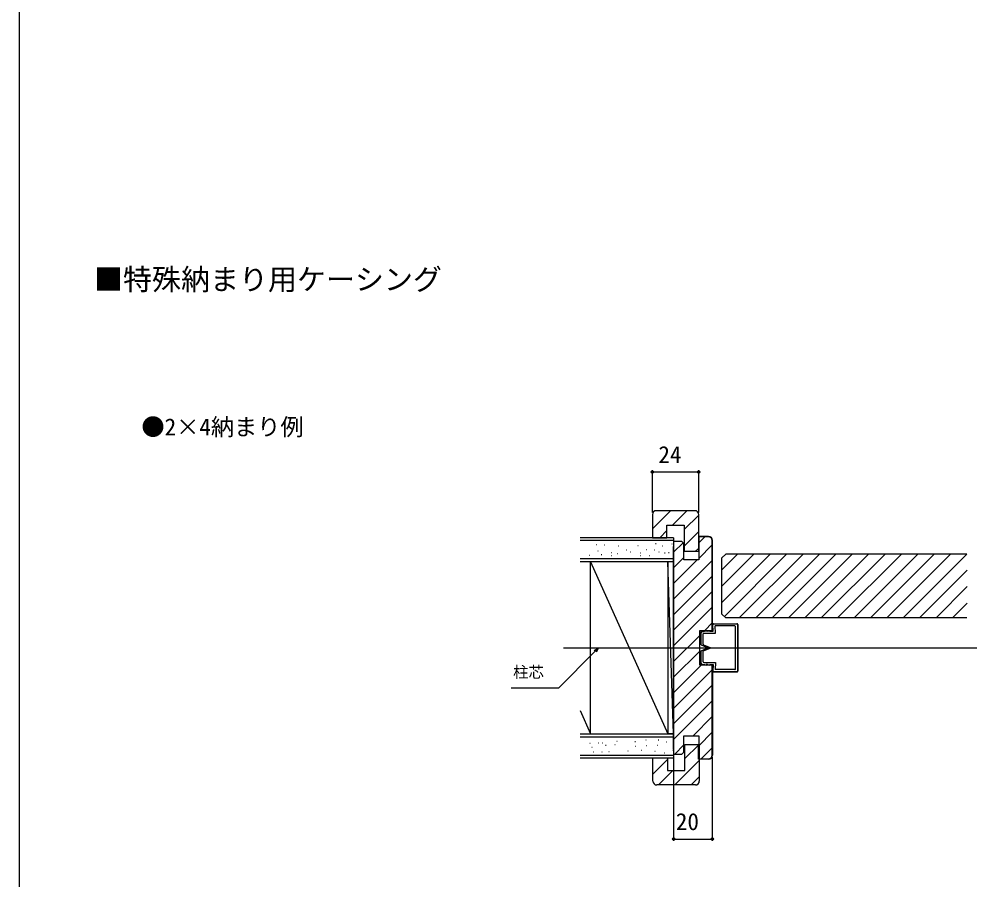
# Model space of a CAD drawing. Units: millimetres, scale not verified. Extents: x -525 to 525, y -784 to 780.
# Drawn here: x -524.9 to -32.6, y -111.8 to 333.9 of the extents above; entities that cross this region are included whole.
import ezdxf
from ezdxf.enums import TextEntityAlignment as Align

# ---------------------------------------------------------------- set-up
doc = ezdxf.new("R2010")
doc.units = ezdxf.units.MM
doc.header["$LTSCALE"] = 4
for name, color, linetype in [('0-1_USER1', 3, 'Continuous'), ('0-3_YKK_12', 2, 'Continuous'), ('0-4_YKK_13', 4, 'Continuous'), ('0-5_YKK_D', 6, 'Continuous'), ('0-6_YKK_ZWAK', 7, 'Continuous'), ('0-7_YSS_K', 3, 'Continuous'), ('0-8_YSS_KE', 3, 'Continuous')]:
    doc.layers.add(name, color=color, linetype=linetype)
doc.styles.add('ＭＳ ゴシック', font='')
doc.styles.get('ＭＳ ゴシック').set_extended_font_data('MS Gothic')

msp = doc.modelspace()

# ---------------------------------------------------------------- linework, layer by layer
at = {"layer": '0-3_YKK_12'}
for p, q in [((-161.048, 54.891), (-159.048, 56.891)), ((-161.048, 48.836), (-152.994, 56.891)), ((-161.048, 40.351), (-144.508, 56.891)), ((-161.048, 31.866), (-136.023, 56.891)), ((-161.048, 25.891), (-161.048, 54.891)), ((-159.793, 24.636), (-127.538, 56.891)), ((-34.248, 56.891), (-159.048, 56.891)), ((-152.053, 23.891), (-119.053, 56.891)), ((-143.567, 23.891), (-110.567, 56.891)), ((-135.082, 23.891), (-102.082, 56.891)), ((-126.597, 23.891), (-93.597, 56.891)), ((-118.111, 23.891), (-85.111, 56.891)), ((-109.626, 23.891), (-76.626, 56.891)), ((-101.141, 23.891), (-68.141, 56.891)), ((-92.656, 23.891), (-59.656, 56.891)), ((-84.17, 23.891), (-51.17, 56.891)), ((-75.685, 23.891), (-42.685, 56.891)), ((-67.2, 23.891), (-34.2, 56.891)), ((-58.714, 23.891), (-34.048, 48.557)), ((-50.229, 23.891), (-34.048, 40.072)), ((-41.744, 23.891), (-34.048, 31.587)), ((-161.048, 25.891), (-159.048, 23.891)), ((-165.757, 17.865), (-165.847, 20.362)), ((-165.348, 20.892), (-153.348, 20.892)), ((-34.248, 23.891), (-159.048, 23.891)), ((-152.848, 20.392), (-152.848, -3.608)), ((-243.098, 8.391), (176.789, 8.391)), ((-165.847, -3.578), (-165.757, -1.08)), ((-153.348, -4.108), (-165.348, -4.108))]:
    msp.add_line(p, q, dxfattribs=at)
for centre, start, end in [((-165.348, 20.392), 90, 183.44813), ((-153.348, 20.392), 0, 90), ((-165.348, -3.608), 176.55187, 270), ((-153.348, -3.608), 270, 0)]:
    msp.add_arc(centre, 0.5, start, end, dxfattribs=at)
at = {"layer": '0-4_YKK_13'}
for p, q in [((-165.548, 16.992), (-165.697, 20.371)), ((-165.348, 20.742), (-153.348, 20.742)), ((-154.348, 19.692), (-164.604, 19.692)), ((-164.433, 15.942), (-164.604, 19.692)), ((-152.998, 20.392), (-152.998, -3.608)), ((-170.848, 17.392), (-171.848, 16.392)), ((-171.848, 9.892), (-171.848, 16.392)), ((-170.848, 17.392), (-170.848, 16.992)), ((-170.848, 16.992), (-170.148, 16.992)), ((-170.798, 10.206), (-170.798, 15.642)), ((-170.498, 15.942), (-164.433, 15.942)), ((-170.148, 16.992), (-169.148, 17.392)), ((-169.148, 17.392), (-169.148, 16.992)), ((-168.448, 16.992), (-169.148, 16.992)), ((-168.448, 16.992), (-167.448, 17.392)), ((-167.448, 17.392), (-167.448, 16.992)), ((-167.348, 16.992), (-165.548, 16.992)), ((-154.048, -2.608), (-154.048, 19.392)), ((-171.848, 9.892), (-168.171, 8.392)), ((-170.611, 9.928), (-166.848, 8.392)), ((-171.848, 6.892), (-168.171, 8.392)), ((-171.848, 0.392), (-171.848, 6.892)), ((-170.798, 1.142), (-170.798, 6.579)), ((-170.611, 6.857), (-166.848, 8.392)), ((-170.848, -0.608), (-171.848, 0.392)), ((-170.498, 0.842), (-164.433, 0.842)), ((-164.433, 0.842), (-164.604, -2.908)), ((-170.848, -0.608), (-170.848, -0.208)), ((-170.848, -0.208), (-170.148, -0.208)), ((-170.148, -0.208), (-169.148, -0.608)), ((-169.148, -0.608), (-169.148, -0.208)), ((-168.448, -0.208), (-169.148, -0.208)), ((-168.448, -0.208), (-167.448, -0.608)), ((-167.448, -0.608), (-167.448, -0.208)), ((-167.348, -0.208), (-165.548, -0.208)), ((-165.548, -0.208), (-165.697, -3.587)), ((-165.348, -3.958), (-153.348, -3.958)), ((-154.348, -2.908), (-164.604, -2.908))]:
    msp.add_line(p, q, dxfattribs=at)
for centre, radius, start, end in [((-165.348, 20.392), 0.35, 90, 183.44813), ((-154.348, 19.392), 0.3, 0, 90), ((-153.348, 20.392), 0.35, 0, 90), ((-170.498, 15.642), 0.3, 90, 180), ((-170.498, 10.206), 0.3, 180, 247.805), ((-170.498, 6.579), 0.3, 112.195, 180), ((-170.498, 1.142), 0.3, 180, 270), ((-165.348, -3.608), 0.35, 176.55187, 270), ((-154.348, -2.608), 0.3, 270, 0), ((-153.348, -3.608), 0.35, 270, 0)]:
    msp.add_arc(centre, radius, start, end, dxfattribs=at)
at = {"layer": '0-5_YKK_D'}
for p, q in [((-197.048, 78.391), (-197.048, 100.391)), ((-173.048, 99.391), (-197.048, 99.391)), ((-173.048, 78.391), (-173.048, 100.391)), ((-186.048, -47.608), (-186.048, -91.606)), ((-166.049, -48.163), (-166.049, -91.606)), ((-186.048, -90.606), (-166.049, -90.606))]:
    msp.add_line(p, q, dxfattribs=at)
for points in [[(-224.895, 8.391), (-226.698, 6.588), (-245.714, -12.429), (-270.106, -12.429)], [(-227.181, 7.071), (-224.895, 8.391), (-226.215, 6.104)]]:
    msp.add_lwpolyline(points, dxfattribs=at)
for centre in [(-197.048, 99.391), (-173.048, 99.391), (-186.048, -90.606), (-166.049, -90.606)]:
    msp.add_circle(centre, 0.637, dxfattribs=at)
at = {"layer": '0-6_YKK_ZWAK'}
msp.add_line((-524.9, 746.5), (-524.9, -783.5), dxfattribs=at)
at = {"layer": '0-7_YSS_K'}
for p, q in [((-197.048, 70.032), (-187.689, 79.391)), ((-186.704, 71.891), (-179.204, 79.391)), ((-180.548, 69.561), (-173.048, 77.061)), ((-193.204, 65.391), (-189.548, 69.046)), ((-186.048, 65.391), (-234.478, 65.391)), ((-186.048, 65.391), (-186.048, 52.891)), ((-180.548, 61.076), (-173.048, 68.576)), ((-173.048, 62.796), (-169.951, 65.892)), ((-186.048, 63.891), (-234.478, 63.891)), ((-226.108, 61.93), (-225.908, 61.93)), ((-221.918, 61.668), (-221.718, 61.668)), ((-214.585, 61.144), (-214.385, 61.144)), ((-204.538, 61.406), (-204.338, 61.406)), ((-200.115, 59.244), (-199.915, 59.244)), ((-195.372, 62.453), (-195.172, 62.453)), ((-191.968, 61.144), (-191.768, 61.144)), ((-186.992, 62.191), (-186.792, 62.191)), ((-186.048, 57.878), (-181.141, 62.785)), ((-186.048, -44.109), (-186.048, 60.891)), ((-174.748, 58.391), (-173.248, 59.891)), ((-173.048, 54.714), (-166.048, 61.714)), ((-186.048, 54.391), (-234.478, 54.391)), ((-229.638, 56.375), (-229.438, 56.375)), ((-225.335, 58.629), (-225.135, 58.629)), ((-223.489, 56.692), (-223.289, 56.692)), ((-218.368, 57.809), (-218.168, 57.809)), ((-218.368, 56.17), (-218.168, 56.17)), ((-215.295, 57.195), (-215.095, 57.195)), ((-210.525, 59.039), (-210.325, 59.039)), ((-208.516, 58.014), (-208.316, 58.014)), ((-203.394, 57.605), (-203.194, 57.605)), ((-203.394, 56.17), (-203.194, 56.17)), ((-198.515, 56.168), (-198.315, 56.168)), ((-196.158, 59.049), (-195.958, 59.049)), ((-193.763, 58.014), (-193.563, 58.014)), ((-190.69, 57.605), (-190.49, 57.605)), ((-188.641, 57.809), (-188.441, 57.809)), ((-186.048, 49.796), (-180.748, 55.096)), ((-186.048, 52.891), (-234.478, 52.891)), ((-229.048, -36.109), (-229.048, 52.891)), ((-229.048, 52.891), (-189.048, -36.109)), ((-189.048, 52.891), (-189.048, -36.109)), ((-186.048, 52.891), (-189.048, 52.891)), ((-186.048, 41.714), (-173.869, 53.892)), ((-186.048, 33.631), (-166.048, 53.631)), ((-186.048, 52.891), (-186.048, -36.109)), ((-186.048, 25.549), (-166.048, 45.549)), ((-186.048, 17.467), (-166.048, 37.467)), ((-186.048, 9.385), (-166.048, 29.385)), ((-169.958, 17.392), (-166.048, 21.303)), ((-186.048, 1.303), (-172.548, 14.803)), ((-186.048, -6.78), (-172.548, 6.72)), ((-186.048, -14.862), (-171.794, -0.608)), ((-186.048, -22.944), (-166.048, -2.944)), ((-186.048, -31.026), (-166.048, -11.026)), ((-186.048, -39.109), (-166.048, -19.109)), ((-234.478, -24.028), (-229.048, -36.109)), ((-175.965, -37.108), (-166.048, -27.191)), ((-234.478, -36.109), (-186.048, -36.109)), ((-234.478, -37.609), (-186.048, -37.609)), ((-200.479, -39.283), (-200.279, -39.283)), ((-193.968, -39.316), (-193.768, -39.316)), ((-186.048, -36.109), (-189.048, -36.109)), ((-186.048, -36.109), (-186.048, -48.609)), ((-173.048, -42.273), (-166.048, -35.273)), ((-229.433, -40.955), (-229.233, -40.955)), ((-228.4, -43.015), (-228.2, -43.015)), ((-224.925, -40.75), (-224.725, -40.75)), ((-222.876, -40.75), (-222.676, -40.75)), ((-221.237, -41.979), (-221.037, -41.979)), ((-216.524, -41.57), (-216.324, -41.57)), ((-215.5, -39.93), (-215.3, -39.93)), ((-206.057, -40.135), (-205.857, -40.135)), ((-205.853, -42.594), (-205.653, -42.594)), ((-200.32, -42.184), (-200.12, -42.184)), ((-194.583, -41.979), (-194.383, -41.979)), ((-189.87, -40.34), (-189.67, -40.34)), ((-186.387, -42.389), (-186.187, -42.389)), ((-185.465, -46.608), (-180.748, -41.891)), ((-180.248, -48.933), (-173.233, -41.918)), ((-171.8, -49.108), (-166.048, -43.355)), ((-234.478, -47.109), (-186.048, -47.109)), ((-234.478, -48.609), (-186.048, -48.609)), ((-227.549, -45.503), (-227.349, -45.503)), ((-223.227, -45.415), (-223.027, -45.415)), ((-219.594, -45.218), (-219.394, -45.218)), ((-209.776, -44.914), (-209.576, -44.914)), ((-202.836, -44.652), (-202.636, -44.652)), ((-195.765, -45.11), (-195.565, -45.11)), ((-192.952, -46.959), (-192.952, -47.159)), ((-190.986, -45.896), (-190.786, -45.896)), ((-186.533, -44.586), (-186.333, -44.586)), ((-196.748, -56.948), (-189.248, -49.448)), ((-185.439, -62.609), (-172.748, -49.918)), ((-193.924, -62.609), (-186.424, -55.109)), ((-176.954, -62.609), (-172.748, -58.403))]:
    msp.add_line(p, q, dxfattribs=at)
msp.add_lwpolyline([(-186.048, -36.109), (-189.048, 52.891), (-189.048, -36.109)], dxfattribs=at)
at = {"layer": '0-8_YSS_KE'}
for p, q in [((-175.048, 79.391), (-195.048, 79.391)), ((-174.748, -62.609), (-194.748, -62.609))]:
    msp.add_line(p, q, dxfattribs=at)
for points in [[(-197.048, 77.391), (-197.048, 65.391), (-189.548, 65.391), (-189.548, 71.891), (-180.548, 71.891), (-180.548, 58.391), (-173.048, 58.391), (-173.048, 77.391)], [(-168.048, 65.892), (-173.048, 65.892), (-173.048, 53.892), (-180.748, 53.892), (-180.748, 62.392), (-181.748, 63.392), (-186.048, 63.392)], [(-168.048, 66.092), (-173.248, 66.092), (-173.248, 59.092), (-173.048, 59.092)], [(-186.048, 63.392), (-186.048, -46.608), (-181.748, -46.608), (-180.748, -45.608), (-180.748, -37.108), (-173.048, -37.108), (-173.048, -49.108), (-168.048, -49.108)], [(-166.048, -47.108), (-166.048, -0.608), (-172.548, -0.608), (-172.548, 17.392), (-166.048, 17.392), (-166.048, 63.892)], [(-172.548, 14.692), (-172.348, 14.692), (-172.348, 17.192), (-165.848, 17.192), (-165.848, 63.892)], [(-172.548, 2.092), (-172.348, 2.092), (-172.348, -0.408), (-165.848, -0.408), (-165.848, -47.108)], [(-196.748, -60.609), (-196.748, -48.609), (-189.248, -48.609), (-189.248, -55.109), (-180.248, -55.109), (-180.248, -41.609), (-172.748, -41.609), (-172.748, -60.609)], [(-168.048, -49.308), (-173.248, -49.308), (-173.248, -42.308), (-173.048, -42.308)]]:
    msp.add_lwpolyline(points, dxfattribs=at)
for centre, radius, start, end in [((-195.048, 77.391), 2, 90.00001, 179.99999), ((-175.048, 77.391), 2, 0.00001, 89.99999), ((-168.048, 63.892), 2.2, 0.00001, 89.99999), ((-168.048, 63.892), 2, 0.00001, 89.99999), ((-168.048, -47.108), 2, 270.00001, 359.99999), ((-168.048, -47.108), 2.2, 270.00001, 359.99999), ((-194.748, -60.609), 2, 180.00001, 269.99999), ((-174.748, -60.609), 2, 270.00001, 359.99999)]:
    msp.add_arc(centre, radius, start, end, dxfattribs=at)

# ---------------------------------------------------------------- texts
at = {"layer": '0-1_USER1', "style": 'ＭＳ ゴシック'}
for s, height, p in [('■特殊納まり用ケーシング', 11, (-486.053, 190.338)), ('●2×4納まり例', 8.798, (-461.536, 115.708))]:
    msp.add_text(s, height=height, dxfattribs=at).set_placement(p, align=Align.BOTTOM_LEFT)
at = {"layer": '0-5_YKK_D', "style": 'ＭＳ ゴシック'}
for s, height, p in [('24', 8.798, (-193.946, 101.391)), ('柱芯', 5.865, (-269.18, -8.869)), ('20', 8.798, (-184.912, -88.606))]:
    msp.add_text(s, height=height, dxfattribs=at).set_placement(p, align=Align.BOTTOM_LEFT)

doc.saveas('drawing.dxf')
